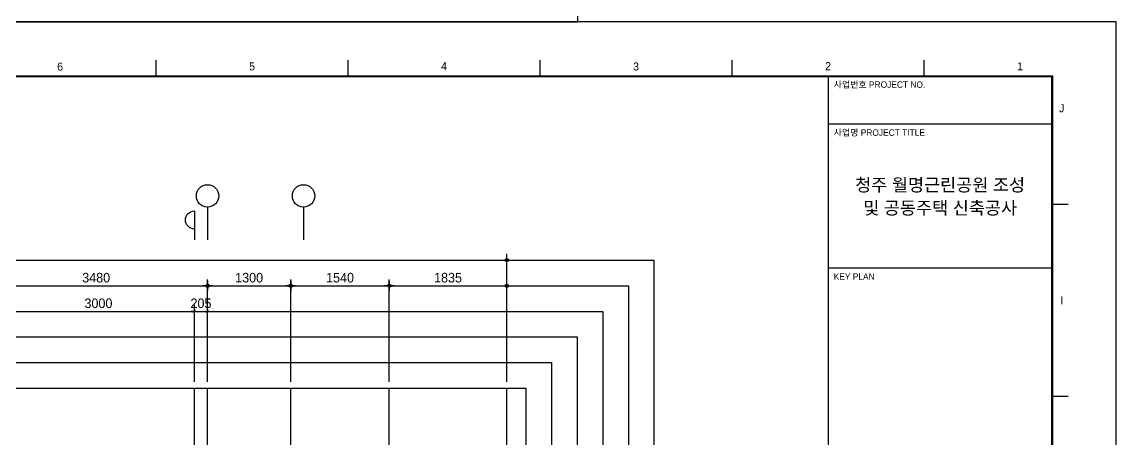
# Model space of a CAD drawing. Header units: millimetres. Extents: x 0 to 92204, y -190080 to 23760.
# Drawn here: x 75107 to 92204, y -77800 to -71280 of the extents above; entities that cross this region are included whole.
import ezdxf
from ezdxf.enums import TextEntityAlignment as Align

# ---------------------------------------------------------------- set-up
doc = ezdxf.new("R2010")
doc.units = ezdxf.units.MM
doc.header["$LTSCALE"] = 100
doc.linetypes.add('AUDIT_D_220706163347-0', pattern=[0])
doc.linetypes.add('CEN', pattern=[62, 60, -1, 0, -1])
doc.layers.get('defpoints').update_dxf_attribs({"color": 139})
for name, color, linetype in [('A-치수', 7, 'AUDIT_D_220706163347-0'), ('AA-BORD-FORM', 7, 'Continuous'), ('AA-BORD-TEXT', 3, 'Continuous'), ('AA-XXXX-DIMS', 7, 'Continuous'), ('CEN_CON', 1, 'CEN'), ('DIM', 7, 'AUDIT_D_220706163347-0')]:
    doc.layers.add(name, color=color, linetype=linetype)
doc.layers.add('AA-XXXX-MC', color=153, linetype='AUDIT_D_220706163347-0', plot=False)
doc.styles.add('HAUD01', font='Dotum.ttf')
doc.styles.add('맑은고딕', font='malgun.ttf', dxfattribs={"width": 0.9})
doc.dimstyles.new('DIM-50', dxfattribs={"dimscale": 50, "dimtxt": 3, "dimasz": 1, "dimexe": 2, "dimexo": 2, "dimgap": 1, "dimtad": 1, "dimdec": 0, "dimzin": 0, "dimdsep": 46, "dimtxsty": '맑은고딕', "dimblk1": 'DIMDOT', "dimblk2": 'DIMDOT', "dimsah": 1, "dimcen": 0.09, "dimdle": 2, "dimclrd": 7, "dimclre": 7, "dimclrt": 3, "dimadec": 0, "dimazin": 0, "dimtfac": 1, "dimtdec": 0, "dimtix": 1, "dimtmove": 2, "dimatfit": 3, "dimldrblk": 'DIMDOT', "dimfxl": 1, "dimtolj": 1, "dimtzin": 0, "dimarcsym": 0})
doc.dimstyles.new('MCDIM-50', dxfattribs={"dimscale": 50, "dimtxt": 3, "dimasz": 1, "dimexe": 2, "dimexo": 2, "dimgap": 1, "dimtad": 1, "dimdec": 0, "dimzin": 0, "dimdsep": 46, "dimtxsty": '맑은고딕', "dimblk1": 'ARCHTICK', "dimblk2": 'ARCHTICK', "dimsah": 1, "dimcen": 0.09, "dimdle": 2, "dimclrd": 7, "dimclre": 7, "dimclrt": 3, "dimadec": 0, "dimazin": 0, "dimtfac": 1, "dimtdec": 0, "dimtix": 1, "dimtmove": 2, "dimatfit": 3, "dimldrblk": 'ARCHTICK', "dimfxl": 1, "dimtolj": 1, "dimtzin": 0, "dimarcsym": 0})

# ---------------------------------------------------------------- blocks, each defined once
blk = doc.blocks.new('중심')
at = {"layer": 'DIM'}
blk.add_line((-350, 0), (0, 0), dxfattribs=at)
blk.add_circle((-470, 0), 120, dxfattribs=at)
blk = doc.blocks.new('DIMDOT')
at = {"layer": 'AA-XXXX-DIMS'}
for p, q in [((-1.5, 0), (1.5, 0)), ((0, -1.5), (0, 1.5))]:
    blk.add_line(p, q, dxfattribs=at)
for radius in [0.5, 0.25]:
    blk.add_circle((0, 0), radius, dxfattribs=at)
blk = doc.blocks.new('*D2644')
at = {"layer": 'defpoints', "color": 0, "transparency": 16777216}
for p in [(27854, -99163), (24374, -100763), (27854, -100763)]:
    blk.add_point(p, dxfattribs=at)
at = {"layer": 'DIM', "color": 7, "lineweight": -2, "transparency": 16777216}
for p, q in [((24374, -100663), (24374, -99063)), ((27854, -100663), (27854, -99063)), ((24424, -99163), (27804, -99163))]:
    blk.add_line(p, q, dxfattribs=at)
at = {"layer": 'DIM', "color": 7, "lineweight": -2, "transparency": 16777216, "xscale": 50, "yscale": 50, "zscale": 50, "rotation": 180}
blk.add_blockref('DIMDOT', (24374, -99163), dxfattribs=at)
at = {"layer": 'DIM', "color": 7, "lineweight": -2, "transparency": 16777216, "xscale": 50, "yscale": 50, "zscale": 50}
blk.add_blockref('DIMDOT', (27854, -99163), dxfattribs=at)
at = {"layer": 'DIM', "color": 3, "transparency": 16777216, "insert": (26114, -99038), "char_height": 150, "attachment_point": 5, "style": 'HAUD01'}
blk.add_mtext('\\A1;3480', dxfattribs=at)
blk = doc.blocks.new('*D2645')
at = {"layer": 'defpoints', "color": 0, "transparency": 16777216}
for p in [(29154, -99163), (27854, -100763), (29154, -100763)]:
    blk.add_point(p, dxfattribs=at)
at = {"layer": 'DIM', "color": 7, "lineweight": -2, "transparency": 16777216}
for p, q in [((27854, -100663), (27854, -99063)), ((29154, -100663), (29154, -99063)), ((27904, -99163), (29104, -99163))]:
    blk.add_line(p, q, dxfattribs=at)
at = {"layer": 'DIM', "color": 7, "lineweight": -2, "transparency": 16777216, "xscale": 50, "yscale": 50, "zscale": 50, "rotation": 180}
blk.add_blockref('DIMDOT', (27854, -99163), dxfattribs=at)
at = {"layer": 'DIM', "color": 7, "lineweight": -2, "transparency": 16777216, "xscale": 50, "yscale": 50, "zscale": 50}
blk.add_blockref('DIMDOT', (29154, -99163), dxfattribs=at)
at = {"layer": 'DIM', "color": 3, "transparency": 16777216, "insert": (28504, -99038), "char_height": 150, "attachment_point": 5, "style": 'HAUD01'}
blk.add_mtext('\\A1;1300', dxfattribs=at)
blk = doc.blocks.new('*D2646')
at = {"layer": 'defpoints', "color": 0, "transparency": 16777216}
for p in [(30694, -99163), (29154, -100763), (30694, -100763)]:
    blk.add_point(p, dxfattribs=at)
at = {"layer": 'DIM', "color": 7, "lineweight": -2, "transparency": 16777216}
for p, q in [((29154, -100663), (29154, -99063)), ((30694, -100663), (30694, -99063)), ((29204, -99163), (30644, -99163))]:
    blk.add_line(p, q, dxfattribs=at)
at = {"layer": 'DIM', "color": 7, "lineweight": -2, "transparency": 16777216, "xscale": 50, "yscale": 50, "zscale": 50, "rotation": 180}
blk.add_blockref('DIMDOT', (29154, -99163), dxfattribs=at)
at = {"layer": 'DIM', "color": 7, "lineweight": -2, "transparency": 16777216, "xscale": 50, "yscale": 50, "zscale": 50}
blk.add_blockref('DIMDOT', (30694, -99163), dxfattribs=at)
at = {"layer": 'DIM', "color": 3, "transparency": 16777216, "insert": (29924, -99038), "char_height": 150, "attachment_point": 5, "style": 'HAUD01'}
blk.add_mtext('\\A1;1540', dxfattribs=at)
blk = doc.blocks.new('*D2647')
at = {"layer": 'defpoints', "color": 0, "transparency": 16777216}
for p in [(32529, -99163), (30694, -100763), (32529, -100763)]:
    blk.add_point(p, dxfattribs=at)
at = {"layer": 'DIM', "color": 7, "lineweight": -2, "transparency": 16777216}
for p, q in [((30694, -100663), (30694, -99063)), ((32529, -100663), (32529, -99063)), ((30744, -99163), (32479, -99163))]:
    blk.add_line(p, q, dxfattribs=at)
at = {"layer": 'DIM', "color": 7, "lineweight": -2, "transparency": 16777216, "xscale": 50, "yscale": 50, "zscale": 50, "rotation": 180}
blk.add_blockref('DIMDOT', (30694, -99163), dxfattribs=at)
at = {"layer": 'DIM', "color": 7, "lineweight": -2, "transparency": 16777216, "xscale": 50, "yscale": 50, "zscale": 50}
blk.add_blockref('DIMDOT', (32529, -99163), dxfattribs=at)
at = {"layer": 'DIM', "color": 3, "transparency": 16777216, "insert": (31611, -99038), "char_height": 150, "attachment_point": 5, "style": 'HAUD01'}
blk.add_mtext('\\A1;1835', dxfattribs=at)
blk = doc.blocks.new('*D2648')
at = {"layer": 'defpoints', "color": 0, "transparency": 16777216}
for p in [(32529, -98763), (7964, -100763), (32529, -100763)]:
    blk.add_point(p, dxfattribs=at)
at = {"layer": 'DIM', "color": 7, "lineweight": -2, "transparency": 16777216}
for p, q in [((7964, -100663), (7964, -98663)), ((8014, -98763), (32479, -98763)), ((32529, -100663), (32529, -98663))]:
    blk.add_line(p, q, dxfattribs=at)
at = {"layer": 'DIM', "color": 7, "lineweight": -2, "transparency": 16777216, "xscale": 50, "yscale": 50, "zscale": 50, "rotation": 180}
blk.add_blockref('DIMDOT', (7964, -98763), dxfattribs=at)
at = {"layer": 'DIM', "color": 7, "lineweight": -2, "transparency": 16777216, "xscale": 50, "yscale": 50, "zscale": 50}
blk.add_blockref('DIMDOT', (32529, -98763), dxfattribs=at)
at = {"layer": 'DIM', "color": 3, "transparency": 16777216, "insert": (20246, -98638), "char_height": 150, "attachment_point": 5, "style": 'HAUD01'}
blk.add_mtext('\\A1;24565', dxfattribs=at)
blk = doc.blocks.new('_ArchTick')
at = {"color": 0, "linetype": 'ByBlock', "const_width": 0.15}
blk.add_lwpolyline([(-0.5, -0.5), (0.5, 0.5)], dxfattribs=at)
blk = doc.blocks.new('*D2659')
at = {"layer": 'defpoints', "color": 0, "linetype": 'ByBlock', "transparency": 16777216}
for p in [(27649, -99563), (24649, -100763), (27649, -100763)]:
    blk.add_point(p, dxfattribs=at)
at = {"layer": 'DIM', "color": 7, "linetype": 'ByBlock', "lineweight": -2, "transparency": 16777216}
for p, q in [((24649, -100663), (24649, -99463)), ((27649, -100663), (27649, -99463)), ((24549, -99563), (27749, -99563))]:
    blk.add_line(p, q, dxfattribs=at)
at = {"layer": 'DIM', "color": 7, "linetype": 'ByBlock', "lineweight": -2, "transparency": 16777216, "xscale": 50, "yscale": 50, "zscale": 50, "rotation": 180}
blk.add_blockref('_ArchTick', (24649, -99563), dxfattribs=at)
at = {"layer": 'DIM', "color": 7, "linetype": 'ByBlock', "lineweight": -2, "transparency": 16777216, "xscale": 50, "yscale": 50, "zscale": 50}
blk.add_blockref('_ArchTick', (27649, -99563), dxfattribs=at)
at = {"layer": 'DIM', "color": 3, "linetype": 'ByBlock', "transparency": 16777216, "insert": (26149, -99438), "char_height": 150, "attachment_point": 5, "style": 'HAUD01'}
blk.add_mtext('\\A1;3000', dxfattribs=at)
blk = doc.blocks.new('*D2660')
at = {"layer": 'defpoints', "color": 0, "linetype": 'ByBlock', "transparency": 16777216}
for p in [(27854, -99563), (27649, -100763), (27854, -100763)]:
    blk.add_point(p, dxfattribs=at)
at = {"layer": 'DIM', "color": 7, "linetype": 'ByBlock', "lineweight": -2, "transparency": 16777216}
for p, q in [((27649, -100663), (27649, -99463)), ((27854, -100663), (27854, -99463)), ((27649, -99563), (27599, -99563)), ((27649, -99563), (27854, -99563)), ((27854, -99563), (27904, -99563))]:
    blk.add_line(p, q, dxfattribs=at)
at = {"layer": 'DIM', "color": 7, "linetype": 'ByBlock', "lineweight": -2, "transparency": 16777216, "xscale": 50, "yscale": 50, "zscale": 50}
blk.add_blockref('_ArchTick', (27649, -99563), dxfattribs=at)
at = {"layer": 'DIM', "color": 7, "linetype": 'ByBlock', "lineweight": -2, "transparency": 16777216, "xscale": 50, "yscale": 50, "zscale": 50, "rotation": 180}
blk.add_blockref('_ArchTick', (27854, -99563), dxfattribs=at)
at = {"layer": 'DIM', "color": 3, "linetype": 'ByBlock', "transparency": 16777216, "insert": (27751, -99438), "char_height": 150, "attachment_point": 5, "style": 'HAUD01'}
blk.add_mtext('\\A1;205', dxfattribs=at)
blk = doc.blocks.new('XR-FORM 청주월명')
at = {"layer": 'AA-BORD-FORM', "color": 2}
for p, q in [((541, 577), (541, 582)), ((601, 577), (601, 582)), ((661, 577), (661, 582)), ((721, 577), (721, 582)), ((781, 577), (781, 582)), ((751, 577), (751, 17)), ((821, 537), (826, 537)), ((821, 477), (826, 477))]:
    blk.add_line(p, q, dxfattribs=at)
at = {"layer": 'AA-BORD-FORM', "color": 3}
for p, q in [((821, 562), (751, 562)), ((821, 517), (751, 517))]:
    blk.add_line(p, q, dxfattribs=at)
at = {"layer": 'AA-BORD-FORM', "color": 1}
blk.add_lwpolyline([(0, 0), (841, 0), (841, 594), (0, 594)], close=True, dxfattribs=at)
at = {"layer": 'AA-BORD-FORM', "color": 2, "const_width": 0.682}
blk.add_lwpolyline([(21, 17), (21, 577), (821, 577), (821, 17)], close=True, dxfattribs=at)
at = {"layer": 'AA-BORD-TEXT', "color": 7, "style": 'HAUD01'}
for s, p in [('6', (511, 580.02)), ('5', (571, 580.09)), ('4', (631, 580.19)), ('3', (691, 580.06)), ('2', (751, 580.16)), ('1', (811, 580.12)), ('J', (824, 567)), ('I', (824, 507))]:
    blk.add_text(s, height=2.5, dxfattribs=at).set_placement(p, align=Align.MIDDLE_CENTER)
at = {"layer": 'AA-BORD-TEXT', "color": 3, "style": 'HAUD01'}
for s, p in [('사업번호 PROJECT NO.', (752.75, 573.4)), ('사업명 PROJECT TITLE', (752.75, 558.4)), ('KEY PLAN', (752.75, 513.4))]:
    blk.add_text(s, height=2, rotation=360, dxfattribs=at).set_placement(p)
for s, rotation, p in [('청주 월명근린공원 조성', 360, (786, 543.05)), ('및 공동주택 신축공사', 0, (786, 535.85))]:
    blk.add_text(s, height=4, rotation=rotation, dxfattribs=at).set_placement(p, align=Align.MIDDLE_CENTER)
blk = doc.blocks.new('DIM-1108')
at = {"layer": 'DIM'}
blk.add_lwpolyline([(27648.9, -98274.9, -1), (27648.9, -97994.9), (27648.9, -98444.9)], format="xyb", dxfattribs=at)
at = {"layer": 'A-치수', "xscale": 1.458333333333333, "yscale": 1.458333333333333, "zscale": 1.458333333333333, "rotation": 270}
for p in [(27853.9, -98444.9), (29353.9, -98444.9)]:
    blk.add_blockref('중심', p, dxfattribs=at)
at = {"layer": 'DIM'}
for base, p1, p2, picture, middle in [((32528.9, -98763.4), (7963.9, -100763.4), (32528.9, -100763.4), '*D2648', (20246.4, -98638.3)), ((27853.9, -99163.4), (24373.9, -100763.4), (27853.9, -100763.4), '*D2644', (26113.9, -99038.3)), ((29153.9, -99163.4), (27853.9, -100763.4), (29153.9, -100763.4), '*D2645', (28503.9, -99038.3)), ((30693.9, -99163.4), (29153.9, -100763.4), (30693.9, -100763.4), '*D2646', (29923.9, -99038.3)), ((32528.9, -99163.4), (30693.9, -100763.4), (32528.9, -100763.4), '*D2647', (31611.4, -99038.3))]:
    dim = blk.add_linear_dim(base=base, p1=p1, p2=p2, dimstyle='DIM-50', override={"dimscale": 50, "dimtxsty": 'HAUD01'}, dxfattribs=at)
    dim.commit()
    dim.dimension.update_dxf_attribs({"geometry": picture, "text_midpoint": middle})
at = {"layer": 'DIM', "linetype": 'ByBlock'}
for base, p1, p2, picture, middle in [((27648.9, -99563.4), (24648.9, -100763.4), (27648.9, -100763.4), '*D2659', (26148.9, -99438.3)), ((27853.9, -99563.4), (27648.9, -100763.4), (27853.9, -100763.4), '*D2660', (27751.4, -99438.3))]:
    dim = blk.add_linear_dim(base=base, p1=p1, p2=p2, dimstyle='MCDIM-50', override={"dimtxsty": 'HAUD01'}, dxfattribs=at)
    dim.commit()
    dim.dimension.update_dxf_attribs({"geometry": picture, "text_midpoint": middle})

msp = doc.modelspace()

# ---------------------------------------------------------------- linework, layer by layer
at = {"layer": 'AA-XXXX-MC'}
msp.add_line((77802.8, -78068.4), (77802.8, -77003.4), dxfattribs=at)
at = {"layer": 'CEN_CON'}
for p, q in [((78007.8, -78068.4), (78007.8, -77003.4)), ((79307.8, -80278.4), (79307.8, -77003.4)), ((80847.8, -78068.4), (80847.8, -77003.4)), ((82682.8, -78068.4), (82682.8, -77003.4))]:
    msp.add_line(p, q, dxfattribs=at)
at = {"layer": 'defpoints'}
for points in [[(54658.1, -75003.4), (84982.8, -75003.4), (84982.8, -95523.4), (54658.1, -95523.4)], [(55058.1, -75403.4), (84582.8, -75403.4), (84582.8, -95123.4), (55058.1, -95123.4)], [(55458.1, -75803.4), (84182.8, -75803.4), (84182.8, -94723.4), (55458.1, -94723.4)], [(55858.1, -76203.4), (83782.8, -76203.4), (83782.8, -94323.4), (55858.1, -94323.4)], [(56258.1, -76603.4), (83382.8, -76603.4), (83382.8, -93923.4), (56258.1, -93923.4)], [(56658.1, -77003.4), (82982.8, -77003.4), (82982.8, -93523.4), (56658.1, -93523.4)]]:
    msp.add_lwpolyline(points, close=True, dxfattribs=at)

# ---------------------------------------------------------------- block references
msp.add_blockref('DIM-1108', (50153.9, 23760))
for p, xscale, yscale, zscale in [((50153.9, -71280), 40, 40, 40), ((50153.9, -100980), 50, 50, 50)]:
    msp.add_blockref('XR-FORM 청주월명', p, dxfattribs=dict(xscale=xscale, yscale=yscale, zscale=zscale))

doc.saveas('drawing.dxf')
